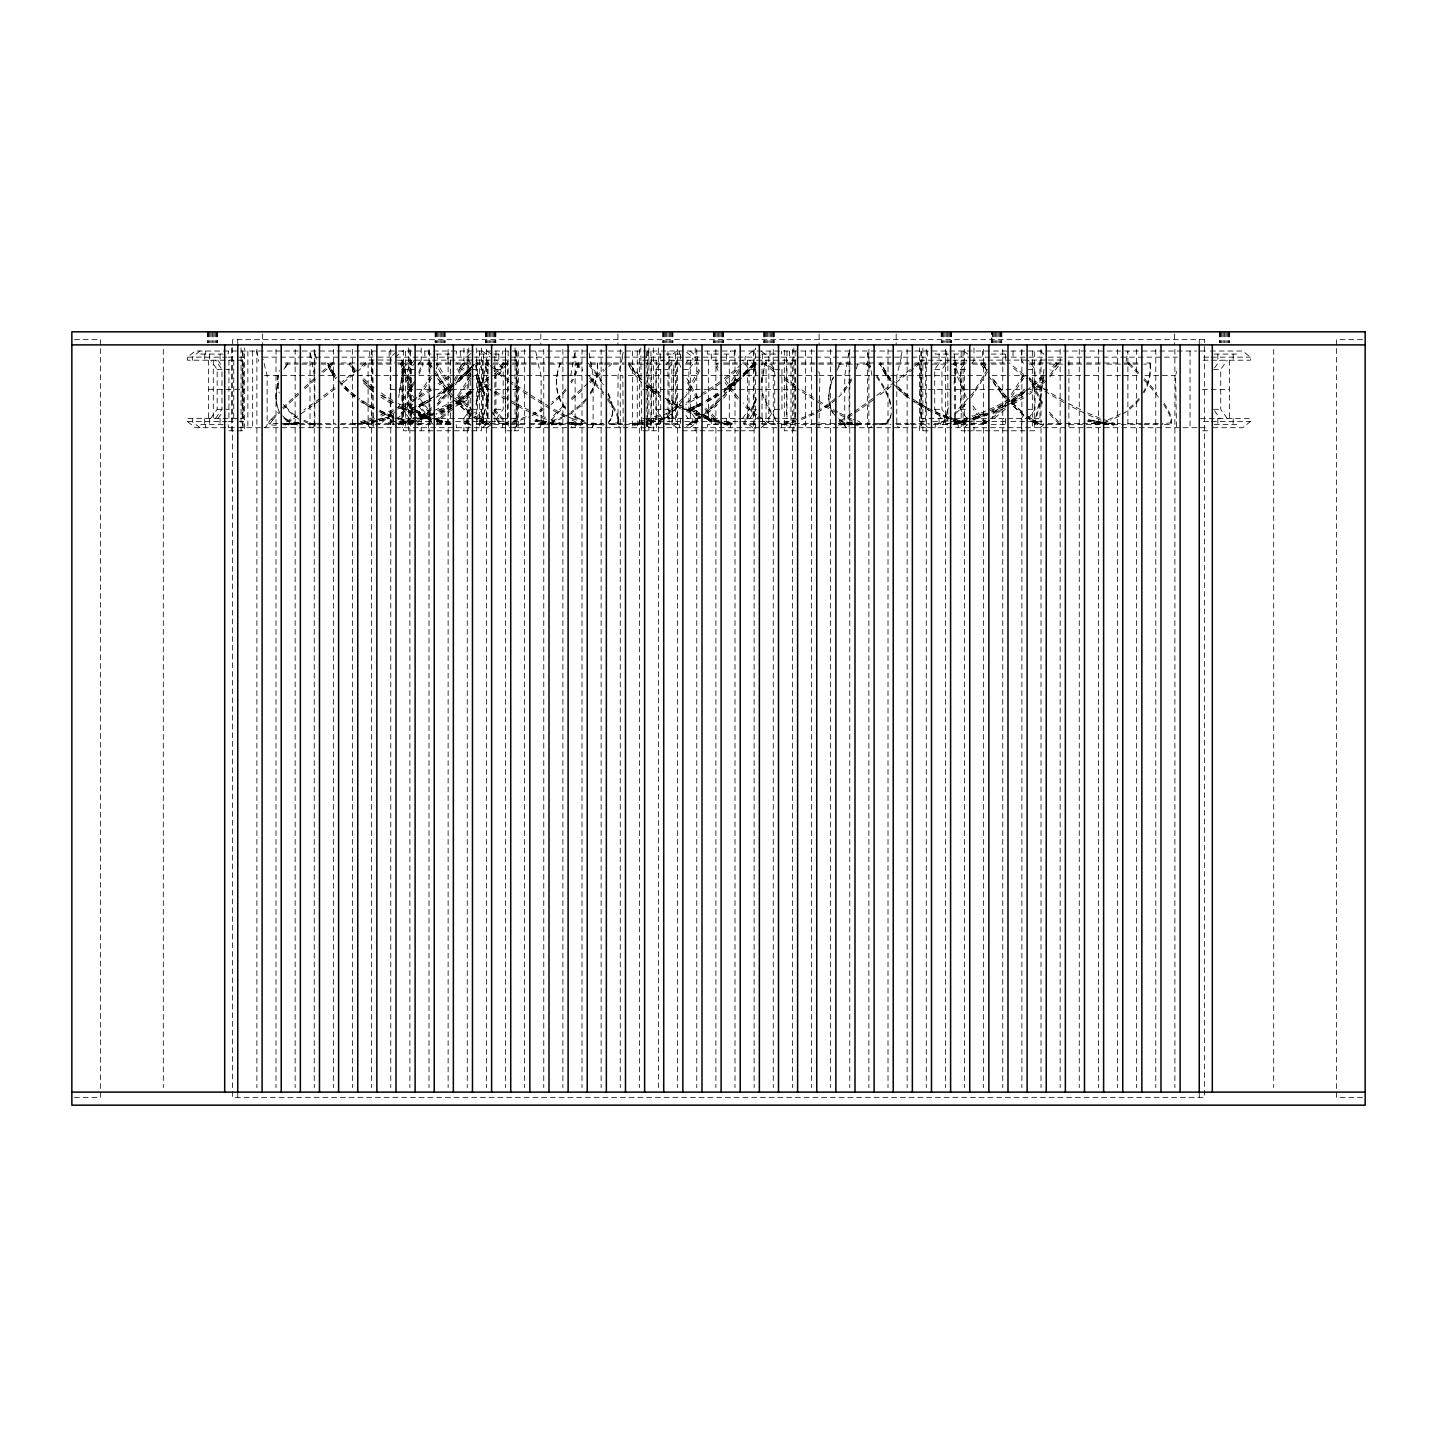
<?xml version="1.0" encoding="UTF-8"?>
<svg xmlns="http://www.w3.org/2000/svg" width="1437" height="1437" viewBox="0 0 1437 1437"><rect width="100%" height="100%" fill="white"/><g stroke="black" fill="none" stroke-linecap="round" stroke-linejoin="round"><path stroke-width="0.75" stroke-dasharray="5 3.75" d="M673.737 370.477L673.971 362.986L673.863 364.118M673.863 369.345L673.181 393.864M673.737 375.506L672.839 404.102M297.333 423.646L284.957 424.813L291.442 420.053M673.127 397.977L672.66 408.826M672.48 413.245L672.785 407.695M672.282 417.359L672.588 412.114M467.402 371.015L456.194 382.08M468.444 372.147L455.763 384.595M743.576 373.62L746.36 370.692L743.414 373.71M743.198 376.207L747.402 371.824L743.055 376.135M393.289 421.167L393.487 417.359M672.39 416.227L671.851 424.633L672.193 420.035M393.397 420.035L393.073 424.633L393.199 423.502M278.024 376.853L278.131 375.722A131.306 70.557 -24.6 0 0 279.227 393.199M556.802 376.853L556.909 375.722M559.855 364.118L559.963 362.986M1043.963 369.345L1040.244 397.977L1034.317 423.502L1034.658 424.633L1043.819 424.633M243.087 427.705L243.087 351.023M517.069 427.705L517.069 351.023M552.275 423.897L561.238 424.975L552.131 421.4M561.238 424.975L561.993 423.574L551.143 419.55M646.183 357.148L646.848 351.023M920.83 351.023L920.83 427.705M1103.077 423.646L1113.998 424.903L1108.951 422.819M1113.998 424.975L1114.771 423.574L1103.903 419.55M1043.675 376.638L1039.705 404.102L1034.658 424.633M488.329 392.714L481.898 424.633L488.67 393.864M954.204 381.47L956.862 362.986L953.647 386.427M570.776 375.56L575.123 351.023L575.123 427.705M1126.069 361.244L1127.883 351.023L1127.883 427.705M399.324 392.714L404.102 362.986L398.66 397.366M761.161 381.47L765.256 362.986L761.7 382.601M622.005 357.148L623.532 351.023M622.598 357.148L618 375.56L618 424.633L618.898 426.807L621.071 427.705M900.783 357.148L902.328 351.023M901.394 357.148L896.796 375.56L896.796 424.633L897.694 426.807L899.849 427.705M1176.472 426.807L1175.574 375.56L1176.598 371.464M611.695 416.82L612.036 415.688M866.834 364.118L867.176 362.986M890.473 416.82L890.814 415.688M948.402 407.695L942.852 424.633L948.528 408.826M418.562 424.975L419.514 424.633L413.712 423.143M419.532 424.903L420.269 423.574L414.449 422.011M971.861 425.011L973.011 423.502L967.209 422.011M394.295 412.114L390.092 424.633L394.421 413.245M611.551 424.633L617.694 424.562L618.215 420.053M618.287 423.879L618.772 418.921M1164.329 424.633L1170.454 424.562L1170.975 420.053M1171.047 423.879L1171.532 418.921A131.306 26.459 38.5 0 0 1164.204 403.366M475.988 401.3L482.365 381.47L486.478 362.986L482.922 382.601L475.898 404.102M756.042 397.977L750.042 412.114L743.324 423.502L755.682 423.502M756.598 399.109L750.599 413.245L743.881 424.633L756.221 424.633M571.71 423.915C584.877 428.316 585.434 421.472 572.878 418.921M852.5 424.166C863.493 427.741 863.583 421.49 853.093 419.55M476.114 367.297L477.497 364.118L476.527 362.986M355.55 424.957L353.915 423.879L355.478 423.232M418.688 372.417L422.568 362.986L423.304 364.118L418.724 375.093M644.746 423.448C628.095 427.418 631.975 422.119 644.333 420.089M633.717 425.011L640.148 422.819M698.849 369.345L686.473 392.714M699.568 370.477C692.131 388.08 681.461 404.515 667.217 417.359M436.219 368.878L438.375 364.118L437.495 362.986M575.896 364.118L576.435 362.986M1128.656 364.118L1129.213 362.986M987.399 369.345L973.298 392.714L955.479 412.114M987.488 372.021L971.43 397.366M471.264 412.114L464.546 423.502L465.085 424.633L470.133 424.633M471.821 413.245L465.085 424.633M441.824 416.461L436.848 420.143M738.959 369.345L724.104 392.714M740.001 370.477L733.104 382.601L721.859 397.798M470.725 375.506L456.158 397.977M470.887 378.129L457.146 399.109M1023.503 375.506L1008.918 397.977L990.919 416.227M1023.647 378.129L1011.235 397.366M414.323 381.47L400.24 402.971M415.059 382.601L398.3 407.246M431.495 375.506L416.407 397.977L399.396 414.862M431.531 378.129L418.67 397.366M456.194 403.186L460.612 398.498L456.194 403.474L470.941 393.235M461.313 400.115L455.906 405.557M1012.744 399.468L1013.39 398.498M1011.199 403.078L1014.36 399.63L1011.414 402.935L1028.407 393.217M618.844 422.747L612.108 423.502M1171.604 422.747L1164.868 423.502M747.222 372.147L744.079 375.165M506.632 364.118L495.729 378.56M454.182 379.979L463.199 362.986L464.223 364.118L454.326 382.601M452.332 382.907L436.363 402.971M210.646 418.508L217.167 409.311L217.167 369.417L210.646 360.22M215.46 418.508L221.963 409.311L221.963 369.417L215.46 360.22M217.885 418.508L222.232 412.365M409.365 418.508L402.845 409.311L402.845 369.417L409.365 360.22M414.161 360.22L407.659 369.417L407.659 409.311L414.161 418.508M415.509 361.747L410.084 369.417L410.084 409.311L415.509 416.981M418.149 364.818L421.4 360.22M463.72 418.508L470.24 409.311L470.24 369.417L463.72 360.22M468.534 418.508L470.707 415.437M475.773 418.508L482.275 409.311L472.037 409.311M493.771 412.365L495.945 409.311L495.945 369.417L493.771 366.363M496.663 418.508L503.184 409.311L503.184 369.417L496.663 360.22M662.439 418.508L655.919 409.311L655.919 369.417L662.439 360.22M666.409 364.818L669.678 360.22M674.474 418.508L667.971 409.311L667.971 369.417L674.474 360.22M685.97 363.292L688.143 360.22M695.382 418.508L688.88 409.311L688.88 369.417L695.382 360.22M742.516 418.508L749.018 409.311L749.018 369.417L742.516 360.22M749.755 418.508L756.257 409.311L749.018 409.311M768.22 418.508L774.723 409.311L774.723 369.417L768.22 360.22M941.217 418.508L934.715 409.311L934.715 369.417L941.217 360.22M948.456 418.508L941.953 409.311L941.953 369.417L948.456 360.22M966.921 418.508L960.419 409.311L960.419 369.417L966.921 360.22M971.987 363.292L974.16 360.22M1023.467 415.437L1021.294 418.508L1021.491 430.777M1028.533 418.508L1035.035 409.311L1035.035 369.417L1028.533 360.22M1214.588 367.89L1219.995 360.22M1227.234 418.508L1220.731 409.311L1220.731 369.417L1227.234 360.22M608.749 421.688L610.725 418.921M608.408 422.819L610.384 420.053M889.162 420.053L885.048 424.562L878.708 424.633M450.464 388.349L437.387 404.102M682.844 397.977L666.481 416.227M665.295 364.118L679.575 364.118L680.455 362.986M718.428 423.502L714.476 424.633L705.747 417.916L710.273 421.472M722.901 423.52C732.367 427.777 737.307 421.885 723.763 422.011M451.811 387.667L437.926 403.24M452.835 388.798L436.489 406.707M1050.483 374.195L1058.422 362.986L1059.428 364.118L1057.452 367.351L1048.507 378.56M486.766 362.986L485.796 364.118A131.306 29.189 38.1 0 0 492.352 369.255M718.015 370.477L714.943 364.118L718.59 362.986M765.562 362.986L764.574 364.118A131.306 29.189 38.1 0 0 776.07 373.063M717.494 404.605L704.328 416.083M271.844 418.921C263.456 425.029 274.629 425.999 278.904 424.633M272.581 420.053L269.473 424.562M818.982 426.807L819.88 375.56L818.856 371.464M1068.894 426.807L1068.93 360.04M723.781 395.858L734.792 381.847L728.882 388.996L734.307 382.96L732.044 384.829L739.372 377.985M723.619 398.3L735.816 382.978L729.906 390.128L735.331 384.092L733.086 385.96L740.396 379.117M427.885 364.118L428.909 362.986M430.579 364.118L431.603 362.986M473.653 417.377L485.023 424.633L486.047 423.502L474.677 416.227M980.645 364.118L981.669 362.986M1026.413 417.377L1037.783 424.633L1038.807 423.502L1027.437 416.227M494.759 377.428L505.644 362.986L506.65 364.118M719.739 397.977L705.298 412.114M720.781 399.109L706.321 413.245M450.482 404.551L438.159 416.227M451.452 405.683L435.824 419.891M1005.702 404.102L991.889 417.359M420.269 423.717L418.454 423.681M973.047 423.717L971.681 423.771M435.016 413.407L423.664 417.359L418.401 421.203M456.786 402.701L460.343 398.983M1010.732 401.462L1013.103 398.983M1011.181 403.114L1014.073 400.115M474.192 364.513L455.96 381.847M412.922 404.102L398.624 417.359M470.043 368.429L458.152 379.26M471.12 367.638L467.708 371.105L470.384 368.393M471.085 369.56L456.05 382.853L470.941 369.668M755.143 364.118L746.935 372.452L755.305 364.118M965.682 404.102L953.036 415.994M1008.972 403.474L991.279 418.903M718.949 400.977L703.304 414.952M474.084 364.369L458.169 379.242M743.055 374.033L746.198 371.015M743.414 374.177L754.551 362.986L755.593 364.118L743.037 376.638M392.05 412.114L378.56 423.502M392.768 413.245L379.278 424.633M1012.582 399.971L1011.432 400.977M470.456 391.636L456.966 401.21M469.306 371.788L455.511 384.218M1044.986 380.015L1029.898 392.157M1045.956 381.146L1029.395 394.349M455.727 403.671L470.887 391.187M456.715 404.803L471.875 392.319M451.577 408.144L441.752 416.514M452.547 409.276L437.818 421.275L433.705 417.359M1005.307 409.276L992.248 420.035M431.549 407.695L417.682 418.76M430.902 410.299L418.706 419.891M431.369 409.329L419.191 418.796M740.594 376.853L725.667 388.852M741.618 377.985L723.547 392.067M1024.635 392.319L1010.534 403.599M488.418 383.517L475.647 393.217M489.388 384.649L476.617 394.349M1196.823 427.705L195.216 427.705L187.529 421.58L187.529 418.508L243.087 418.508L243.087 360.22L187.546 360.22L187.529 357.148L195.198 351.023L1196.823 351.023M199.994 351.023L192.324 357.148L192.324 360.22M396.396 352.245L390.271 357.148L390.271 421.58L396.396 426.484M395.067 357.148L402.737 351.023M470.905 353.466L466.307 357.148L466.307 360.22M482.383 427.705L490.053 421.58M487.197 427.705L494.867 421.58L494.867 357.148L487.197 351.023M676.719 351.023L669.049 357.148L669.049 421.58L676.719 427.705M752.754 351.023L745.084 357.148L745.084 360.22M686.67 426.484L692.796 421.58L692.796 418.508M689.94 427.705L697.61 421.58L697.61 418.508M761.161 427.705L768.831 421.58L768.831 357.148L761.161 351.023M963.922 427.705L970.047 422.801M1039.957 427.705L1046.082 422.801M1200.488 418.508L1250.352 418.508L1250.37 421.58L1242.7 427.705L1210.439 427.705M449.889 387.721L454.523 384.056L436.956 396.486M727.643 386.589L736.912 379.278L724.428 388.834M728.685 387.721L737.935 380.41L723.853 391.08M423.789 417.448L429.052 413.353M1023.701 393.235L1010.696 402.36M1011.738 402.629L1013.552 401.103L1010.84 403.581L1017.27 400.043M454.487 383.086L439.003 394.097M454.002 385.367L436.543 397.348M660.427 421.185L657.338 423.502L658.074 424.633L661.164 422.316M1011.361 401.121L1023.665 391.187L1013.229 399.037M950.522 416.227L940.103 423.502L940.984 424.633L951.384 417.359M700.07 416.227L689.095 423.502L690.119 424.633L701.094 417.359M448.829 386.607L435.932 395.355M701.579 416.281L690.586 423.502L688.682 423.502M838.615 423.574L844.22 420.053M431.495 421.185L428.1 423.502L429.07 424.633M985.962 420.035L980.86 423.502L981.83 424.633L986.932 421.167M989.626 420.107L984.507 423.502L985.495 424.633M392.624 420.035L387.343 423.502L388.206 424.633L393.504 421.167M414.018 421.185L410.299 423.502L411.341 424.633M1009.726 401.21L991.817 410.964M417.377 420.071L411.808 423.502L412.832 424.633L399.378 424.633M686.006 424.633L691.61 424.633L697.196 421.203M838.867 421.688L843.339 418.921M434.279 396.378L419.173 404.893L431.962 398.229M718.015 393.325L704.741 401.246M719.039 394.456L704.058 403.276M717.799 394.097L705.405 401.246M718.823 395.229L706.447 402.378M458.852 403.025L470.043 396.81M455.727 406.204L471.013 397.941M1012.6 404.156L1023.773 397.941M431.208 400.366L418.526 406.833M430.417 400.528L418.329 406.869M451.721 404.48L437.225 411.79M452.691 405.611L436.363 413.766M1005.451 405.611L990.973 412.922M457.972 403.456L464.51 400.043M458.942 404.587L465.48 401.174M582.757 423.771L570.687 422.532M861.535 423.771L853.47 423.017M1011.702 404.587L1018.24 401.174M1009.798 403.923L991.512 412.006M701.759 403.025L695.131 406.204L702.567 402.611M702.783 404.156L696.155 407.354L701.723 404.641M419.478 404.731L420.682 404.156M419.227 406.437L426.663 402.845L419.424 406.348M701.13 403.348L688.431 409.276L698.741 404.498M702.172 404.498L689.455 410.425L699.765 405.629M416.514 406.096L409.653 409.276L417.287 405.737M410.677 410.425L416.622 407.659M689.293 408.898L699.478 404.156M690.317 410.03L700.502 405.288M410.515 408.898L412.455 408.018M411.539 410.03L413.479 409.15M451.541 406.671L436.686 412.814M452.529 407.803L435.986 414.539M1005.289 407.803L992.482 413.137M562.172 423.879L547.425 422.011M1114.932 423.879L1102.143 422.262M433.561 413.461L418.49 418.688M434.531 414.592L419.46 419.82M986.321 413.461L971.25 418.688M987.291 414.592L972.22 419.82M551.664 420.987L557.287 418.921M550.066 422.819L557.628 420.053A131.306 79.017 16.2 0 0 569.609 414.143M1108.34 419.55L1110.047 418.921A131.306 79.017 16.2 0 0 1120.447 413.946M1102.826 422.819L1110.388 420.053M987.776 413.407L976.424 417.359M988.746 414.539L977.394 418.49M424.633 418.49L430.292 416.568M1100.688 423.574L1092.282 424.633M947.863 424.975L946.714 423.879L948.312 423.43M513.045 421.167L520.122 418.921A131.306 83.544 6.2 0 0 528.547 415.76M511.895 422.819L520.679 420.053A131.306 83.544 6.2 0 0 529.103 416.892M796.924 419.55L781.225 423.879M795.775 421.221L781.279 424.993M360.346 421.688L369.309 418.921A131.306 60.57 -30.2 0 0 372.919 417.79M361.37 422.819L370.333 420.053A131.306 60.57 -30.2 0 0 377.608 417.592M646.075 419.55L648.105 418.921A131.306 60.57 -30.2 0 0 660.858 414.323M647.099 420.682L649.129 420.053A131.306 60.57 -30.2 0 0 680.294 407.264M668.672 418.113L667.504 418.454M417.862 419.047L423.897 417.287M418.832 420.179L424.885 418.418M970.873 418.975L976.657 417.287M971.61 420.179L977.645 418.418M666.481 417.323L667.648 416.981L632.765 423.879M398.947 422.442L411.233 418.921M398.857 423.879L412.203 420.053M954.33 421.688L963.993 418.921A131.306 72.084 -23.4 0 0 969.795 417.125M953.917 423.232L964.963 420.053A131.306 72.084 -23.4 0 0 970.765 418.257M545.791 423.017L539.18 423.502M546.132 424.149L539.522 424.633M948.061 423.502L946.839 423.861M507.836 422.747L501.262 423.574M508.393 423.879L501.711 424.633M379.099 420.951L389.894 418.113L379.602 420.825M664.361 419.245L646.955 423.143M378.578 419.694L388.852 416.981L360.525 422.909M664.648 417.79L646.111 422.011M663.858 419.406L647.135 423.143M414.682 419.82L399.199 422.909M415.652 420.951L398.229 424.346M967.442 419.82L953.917 422.604M968.43 420.951L952.947 424.041M413.712 420.251L397.923 423.304M414.682 421.4L398.893 424.436M596.247 423.502L589.098 423.017M596.121 424.633L588.99 424.149M956.665 422.406L966.472 420.251M967.442 421.4L953.647 424.131M355.765 423.574L353.969 423.879M376.907 421.4L361.549 424.041M376.566 420.215L361.567 422.891M377.59 421.346L360.723 424.274M946.714 423.879L952.659 422.999M316.158 423.771L311.631 423.43L304.015 420.269M316.05 424.903L311.524 424.562L303.89 421.4M851.476 423.717L845.926 423.232L838.939 418.921M851.584 424.849L846.034 424.364L839.064 420.053M298.357 422.262L284.095 423.681L290.579 418.921A131.306 10.867 -39.7 0 0 295.483 415.76M354.095 423.879L359.699 423.143M553.137 423.502L551.574 423.717M553.874 424.633L551.287 424.957M632.891 423.879L644.081 422.406M633.915 425.011L641.387 424.023M853.039 422.011L839.064 423.807M851.997 423.394L838.705 425.011M287.274 423.717L298.824 422.227M288.154 424.849L299.686 423.358M840.034 423.717L851.584 422.227M840.914 424.849L852.446 423.358M298.303 423.771L293.148 423.232L286.179 418.921M297.998 424.957L292.717 424.149L286.304 420.053M732.205 423.879L723.781 422.388M264.049 427.705L266.222 426.807L267.12 424.633L267.12 375.56L263.043 359.196M513.961 427.705L516.117 426.807L517.015 424.633L517.015 360.04L397.079 360.22M538.031 427.705L540.204 426.807L541.102 424.633L541.102 375.56L536.504 357.148M787.943 427.705L790.099 426.807L790.997 424.633L790.997 360.04M74.455 339.653L100.59 339.653L100.59 1097.347L74.455 1097.347M1362.545 339.653L1336.41 339.653L1336.41 1097.347L1362.545 1097.347M1200.272 351.023L1208.948 351.023M1210.439 351.023L1242.664 351.023L1250.37 357.148L1250.37 360.22L1200.488 360.22M223.058 354.077L200.893 354.077L200.893 351.023M228.016 354.077L228.699 351.023M431.064 354.077L428.657 354.077L428.657 351.023M436.273 354.077L450.984 354.077M456.194 354.077L456.463 351.023M479.671 354.077L488.67 354.077M493.681 354.077L502.681 354.077L502.681 351.023M661.092 354.077L656.44 354.077L656.44 351.023M666.139 354.077L680.869 354.077M718.698 354.077L707.453 354.077L707.453 351.023M724.014 354.077L730.445 354.077L730.445 351.023M761.826 354.077L776.016 354.077M781.405 354.077L781.459 351.023M948.51 354.077L935.218 354.077L935.218 351.023M953.755 354.077L958.21 354.077L958.21 351.023M991.261 354.077L1005.864 354.077M1214.265 354.077L1237.006 354.077L1237.006 351.023M187.546 357.148L226.83 357.148M228.178 357.148L235.578 357.148M239.153 357.148L243.751 357.148M263.133 357.148L374.536 357.148M378.111 357.148L509.201 357.148M510.584 357.148L779.59 357.148M780.884 357.148L928.5 357.148M932.613 357.148L1045.453 357.148M1048.363 357.148L1063.901 357.148M1068.158 357.148L1177.334 357.148M1203.541 357.148L1209.092 357.148M1211.391 357.148L1250.352 357.148M373.997 360.04L368.106 360.04L368.106 424.633L369.004 426.807L371.177 427.705M378.111 360.04L395.983 360.04M642.716 360.22L795.847 360.22M950.629 360.22L920.83 360.22L920.83 418.508L1040.819 418.508M952.875 360.22L1045.453 360.04M1048.363 360.04L1063.901 360.04M285.352 362.986L298.178 362.986M302.668 362.986L316.445 362.986M320.99 362.986L336.743 362.986M341.162 362.986L356.053 362.986M360.382 362.986L375.614 362.986M376.925 362.986L395.229 362.986M397.672 362.986L413.209 362.986M418.436 362.986L431.118 362.986M436.309 362.986L450.949 362.986M455.637 362.986L470.815 362.986M476.006 362.986L488.849 362.986M493.43 362.986L508.429 362.986M512.614 362.986L527.9 362.986M531.079 362.986L567.166 362.986M568.298 362.986L584.464 362.986M590.517 362.986L603.127 362.986M604.726 362.986L624.233 362.986M628.185 362.986L661.936 362.986M666.157 362.986L681.569 362.986M686.922 362.986L698.616 362.986M723.601 362.986L739.552 362.986M742.426 362.986L758.305 362.986M761.879 362.986L776.357 362.986M779.357 362.986L794.248 362.986M801.235 362.986L817.437 362.986M818.623 362.986L833.496 362.986M836.855 362.986L852.087 362.986M873.75 362.986L857.278 362.986L857.727 364.118M878.69 362.986L891.658 362.986M896.58 362.986L908.92 362.986M914.668 362.986L929.254 362.986M934.571 362.986L950.432 362.986M953.647 362.986L966.4 362.986M971.789 362.986L986.339 362.986M990.632 362.986L1006.493 362.986M1043.603 362.986L1029.287 362.986L1030.257 364.118M1046.19 362.986L1062.751 362.986M1067.673 362.986L1080.678 362.986M1086.695 362.986L1119.926 362.986M1124.039 362.986L1139.595 362.986M1146.708 362.986L1150.157 362.986L1150.498 364.118L1143.618 364.118M285.227 364.118L298.07 364.118M301.644 364.118L316.32 364.118M321.062 364.118L356.071 364.118M360.094 364.118L375.758 364.118M377.662 364.118L394.941 364.118M398.103 364.118L413.245 364.118M417.79 364.118L431.046 364.118M436.489 364.118L452.691 364.118M457.235 364.118L471.767 364.118M475.934 364.118L490.286 364.118M492.873 364.118L509.434 364.118M512.273 364.118L527.361 364.118M531.421 364.118L548.215 364.118M550.048 364.118L567.507 364.118M568.172 364.118L584.338 364.118M590.463 364.118L603.019 364.118M604.6 364.118L624.125 364.118M661.056 364.118L628.077 364.118L632.891 372.524L641.405 382.458M685.593 364.118L698.957 364.118M714.943 364.118L718.284 364.118M723.619 364.118L738.582 364.118M743.773 364.118L757.335 364.118M760.963 364.118L776.016 364.118M779.016 364.118L793.907 364.118M801.127 364.118L817.096 364.118M818.749 364.118L834.053 364.118M838.633 364.118L852.644 364.118M854.422 364.118L868.936 364.118M878.797 364.118L890.94 364.118M895.844 364.118L908.867 364.118M913.932 364.118L928.518 364.118M931.966 364.118L948.671 364.118M951.312 364.118L966.49 364.118M972.669 364.118L986.5 364.118M991.476 364.118L1005.451 364.118M1028.91 364.118L1044.088 364.118M1048.992 364.118L1065.176 364.118M1068.014 364.118L1084.809 364.118M1086.372 364.118L1100.706 364.118M1106.706 364.118L1139.936 364.118M217.167 369.417L229.201 369.417M402.845 369.417L414.898 369.417M472.037 369.417L482.275 369.417L475.773 360.22M495.945 369.417L503.184 369.417M655.919 369.417L667.971 369.417M683.437 369.417L688.88 369.417M749.018 369.417L756.257 369.417L749.755 360.22M774.723 369.417L780.147 369.417M934.715 369.417L941.953 369.417M960.419 369.417L967.658 369.417M1027.796 369.417L1035.035 369.417M1213.493 369.417L1220.731 369.417M264.426 375.56L315.332 375.56M319.158 375.56L336.527 375.56M340.156 375.56L430.112 375.56M432.681 375.56L454.667 375.56M456.912 375.56L566.699 375.56M567.884 375.56L622.814 375.56L623.227 426.178M628.364 375.56L680.132 375.56M682.324 375.56L697.771 375.56M702.208 375.56L722.29 375.56M724.535 375.56L742.336 375.56M746.773 375.56L757.766 375.56M762.095 375.56L817.078 375.56M818.964 375.56L834.466 375.56M836.621 375.56L852.41 375.56M855.967 375.56L948.097 375.56M950.252 375.56L985.441 375.56M992.141 375.56L1010.013 375.56M1014.468 375.56L1101.353 375.56M1106.777 375.56L1121.507 375.56M1123.536 375.56L1138.32 375.56M1144.894 375.56L1175.574 375.56M208.491 389.355L244.362 389.355M390.271 389.355L518.326 389.355M642.716 389.355L738.151 389.355M739.444 389.355L796.242 389.355M919.554 389.355L969.095 389.355M971.125 389.355L1024.33 389.355M1026.359 389.355L1047.627 389.355M1202.446 389.355L1209.164 389.355M1211.122 389.355L1229.407 389.355M217.167 409.311L229.201 409.311M402.845 409.311L414.898 409.311M495.945 409.311L503.184 409.311M655.919 409.311L667.971 409.311M683.437 409.311L688.88 409.311M774.723 409.311L780.147 409.311M934.715 409.311L941.953 409.311M960.419 409.311L967.658 409.311M1027.796 409.311L1035.035 409.311M1213.493 409.311L1220.731 409.311M397.079 418.508L517.069 418.508M642.716 418.508L795.847 418.508M187.546 421.58L226.83 421.58M228.178 421.58L235.578 421.58M239.153 421.58L243.751 421.58M390.289 421.58L431.818 421.58M436.345 421.58L451.092 421.58M455.547 421.58L508.213 421.58M513.135 421.58L517.733 421.58M715.877 421.58L646.183 421.58L646.848 427.705M724.176 421.58L779.59 421.58M784.063 421.58L794.984 421.58M920.165 421.58L928.338 421.58M932.613 421.58L986.806 421.58M991.781 421.58L1005.702 421.58M1010.894 421.58L1044.376 421.58M1203.541 421.58L1209.092 421.58M1211.391 421.58L1250.352 421.58M278.167 423.502L268.755 423.43M281.975 423.502L297.243 423.502M299.147 423.502L335.414 423.502M341.054 423.502L394.205 423.502M398.336 423.502L413.03 423.502M418.868 423.502L431.28 423.502M436.579 423.502L450.679 423.502M464.546 423.502L470.725 423.502M476.24 423.502L488.742 423.502M490.286 423.502L508.734 423.502M511.428 423.502L528.529 423.502M529.804 423.502L602.983 423.502M608.462 423.502L623.981 423.502M629.065 423.502L644.477 423.502M646.866 423.502L661.11 423.502M664.271 423.502L681.12 423.502M723.601 423.502L731.738 423.502M761.359 423.502L776.106 423.502M777.076 423.502L836.478 423.502M838.166 423.502L855.823 423.502M856.686 423.502L872.457 423.502M873.516 423.502L890.15 423.502M895.646 423.502L908.346 423.502M910.142 423.502L929.182 423.502M934.301 423.502L942.744 423.502M955.605 423.502L965.79 423.502M971.717 423.502L985.602 423.502M1034.317 423.502L1043.478 423.502M1048.148 423.502L1081.289 423.502M1082.564 423.502L1120.447 423.502M1127.955 423.502L1142.846 423.502M1144.696 423.502L1163.054 423.502M223.058 424.633L200.893 424.633L200.893 427.705M228.016 424.633L228.699 427.705M282.712 424.633L297.98 424.633M299.884 424.633L336.132 424.633M340.12 424.633L395.229 424.633M417.089 424.633L431.1 424.633M436.273 424.633L450.984 424.633M456.194 424.633L456.463 427.705M476.06 424.633L488.67 424.633M493.681 424.633L509.075 424.633M510.404 424.633L527.523 424.633M529.247 424.633L549.742 424.633M551.467 424.633L604.258 424.633M609.216 424.633L623.874 424.633M624.43 424.633L645.213 424.633M646.237 424.633L661.092 424.633M665.295 424.633L680.869 424.633M718.698 424.633L707.453 424.633L707.453 427.705M724.014 424.633L731.433 424.993M761.826 424.633L776.663 424.633M781.225 424.633L795.092 424.633M801.612 424.633L814.905 424.633M816.539 424.633L836.136 424.633M838.939 424.633L872.115 424.633M872.528 424.633L891.012 424.633M896.293 424.633L909.226 424.633M911.022 424.633L929.308 424.633M933.367 424.633L948.51 424.633M952.893 424.633L966.76 424.633M969.849 424.633L986.051 424.633L972.975 408.826M991.261 424.633L1005.864 424.633M1047.124 424.633L1063.901 424.633M1068.751 424.633L1142.307 424.633M1144.139 424.633L1162.497 424.633M1214.265 424.633L1237.006 424.633L1237.006 427.705M1200.272 427.705L1208.948 427.705M228.896 430.777L244.362 430.777L244.362 347.952M511.949 430.777L505.555 430.777L505.555 347.952M514.069 430.777L518.326 430.777L518.326 347.952M641.656 430.777L640.776 347.952M642.896 430.777L658.362 430.777M682.395 430.777L738.384 430.777M740.271 430.777L755.503 430.777L755.503 347.952M796.242 430.777L784.333 430.777L784.333 347.952M928.086 430.777L919.554 430.777L919.554 347.952M965.808 430.777L961.173 430.777L961.173 347.952M967.568 430.777L1027.886 430.777M1029.646 430.777L1034.281 430.777L1034.281 347.952M1202.607 430.777L1209.002 430.777M603.666 425.011L599.93 424.633M603.558 423.879L600.271 423.502M928.733 427.705L926.578 426.807L925.679 424.633L925.679 360.04M649.955 427.705L647.782 426.807L646.884 424.633L646.884 360.04M859.919 423.807L845.692 422.011L851.656 422.765M850.902 423.969L844.722 423.143L850.668 423.897M852.913 424.202L858.949 424.957M569.088 422.334L581.141 423.807M568.1 423.466L580.153 424.957M1106.31 422.873L1114.268 423.861M1103.311 423.753L1113.244 424.993M847.471 422.28L851.476 422.783M846.483 423.412L850.488 423.915M551.574 422.622L561.508 423.861M550.533 423.753L560.484 424.993M859.488 423.771L857.602 423.502M858.518 424.903L856.614 424.633M566.914 422.011L580.71 423.771M571.89 423.897L579.722 424.903M879.049 423.502L885.39 423.43L889.521 418.921A131.306 43.595 35.6 0 0 890.922 415.76M1099.161 423.143L1087.504 420.951L1101.011 423.466M451.056 423.466L435.447 419.855M450.176 424.598L434.567 420.987M1101.712 422.28L1088.527 419.82L1100.185 422.011M1100.67 423.412L1088.563 421.185M546.976 421.921L535.767 419.82L545.485 421.634M545.952 423.053L534.726 420.951L546.401 423.143M1089.587 420.053L1101.353 422.227L1091.94 423.502M536.827 420.053L546.617 421.849M535.803 421.185L545.593 422.999M722.901 423.143L730.858 424.633M450.967 423.125L437.117 419.82M450.086 424.274L436.237 420.951M731.864 423.843L723.727 421.688M730.984 424.975L724.284 423.232M451.02 424.705L436.453 420.682M950.611 419.263L966.652 423.897L953.396 420.053M408.324 422.46L413.874 423.897M964.281 421.993L951.348 418.131M411.521 421.993L398.588 418.131M450.589 423.232L437.333 419.55M718.159 420.915L703.789 416.604M719.254 422.586L704.561 418.275M718.949 422.047L707.273 418.113L691.538 409.94L698.669 414.143L696.568 412.796M716.111 419.55L713.884 418.921A131.306 79.969 14.7 0 1 704.166 415.76M713.003 420.053L722.865 422.819M966.311 422.442L954.114 418.921M413.551 422.442L401.354 418.921M412.832 423.574L400.618 420.053A131.306 83.867 4.5 0 1 394.959 418.257M407.282 422.155L397.851 419.263M431.387 420.053L414.287 414.233M431.154 418.58L415.167 413.102A131.306 79.969 14.7 0 1 398.803 405.432M947.576 416.874L932.254 410.641M948.582 418.634L931.517 411.772M715.895 419.82L700.52 413.461M393.055 416.227L379.494 410.641M394.079 418.005L378.757 411.772M698.148 414.682L685.844 409.779M699.37 416.604L684.982 410.91M711.135 420.34C698.921 411.09 711.782 420.807 715.357 423.502M706.95 417.323L709.393 418.436L704.813 415.94M706.088 418.472L708.513 419.568L703.95 417.071M429.178 417.88L430.615 418.436L423.735 414.359L430.849 419.155M428.298 419.029L429.735 419.568L422.855 415.491L431.477 421.472M413.066 412.311L399.648 406.366M412.185 413.443L398.785 407.497M852.123 420.682L850.686 420.053A131.306 29.189 38.1 0 1 815.497 400.582M571.908 420.053L581.805 424.813M857.009 422.819L860.601 424.813M415.419 409.85L429.358 416.981M414.539 411L428.477 418.113M681.264 409.204L665.852 401.067M579.901 418.921L584.338 420.987M585.757 422.819L579.794 420.053A131.306 70.557 -24.6 0 1 569.663 413.173M928.284 408.629L914.201 400.564M929.541 410.766L913.483 401.695M678.444 406.366L666.732 399.935M414.287 409.294L421.742 413.461M415.275 411.467L420.861 414.592M371.536 406.599L361.441 400.564M370.818 407.731L360.705 401.695M699.55 413.012L692.418 408.809L698.669 412.419L697.448 411.665M392.481 402.629L378.865 394.061M391.618 403.761L380.913 397.241M417.79 412.796L423.628 416.227M1033.041 420.035L1038.825 423.502M480.281 420.035L486.047 423.502M1032.017 421.167L1037.783 424.633M479.257 421.167L485.023 424.633M418.418 413.245L419.891 414.143M490.915 423.502L474.444 412.114M489.945 424.633L475.234 414.61M420.754 413.012L418.652 411.665L424.508 415.095M702.513 414.359L707.956 417.88M701.633 415.491L707.076 419.029M428.172 417.323L431.531 419.532M427.292 418.472L430.669 420.664M1027.706 416.227L1039.077 423.502L1038.053 424.633L1026.683 417.359M474.946 416.227L486.317 423.502L485.275 424.633L473.923 417.359M758.538 416.227L769.711 423.502L768.723 424.633L757.55 417.359M654.715 392.014L646.758 385.529L660.571 396.109M653.853 393.145L645.896 386.661L659.709 397.241M1023.719 415.311L1010.804 404.12M470.941 415.311L455.673 401.641A131.306 72.084 -23.4 0 0 474.336 389.894M1023.988 415.293L1011.091 404.102M471.21 415.293C456.014 403.797 443.548 388.798 434.549 372.021M756.76 414.862L743.198 402.971M755.79 415.994L743.45 405.288M721.985 423.502L705.316 407.695M721.105 424.633L704.435 408.826M437.944 421.167L442.327 424.633L443.207 423.502L434.567 416.227M1039.957 351.023L1046.082 355.927M963.922 351.023L970.047 355.927M689.94 351.023L697.61 357.148L697.61 360.22M686.67 352.245L692.796 357.148L692.796 360.22M752.754 427.705L745.084 421.58L745.084 418.508M482.383 351.023L490.053 357.148M470.905 425.262L466.307 421.58L466.307 418.508M395.067 421.58L402.737 427.705M199.994 427.705L192.324 421.58L192.324 418.508M373.225 389.84L361.621 379.35M373.71 392.05L360.741 380.482M907.681 395.947L896.257 385.834M906.963 397.079L896.886 388.277M354.921 395.947L338.916 380.715M354.203 397.079L341.539 385.709M367.98 385.529L372.794 389.517M367.1 386.661L371.914 390.648M1022.03 412.114L1011.828 402.989M469.27 412.114L456.697 400.51M1022.3 412.114L1008.558 399.235M469.54 412.114L454.595 397.977M473.15 411L456.427 394.043M473.456 413.245L456.553 396.486M986.788 423.502L971.735 404.551M433.291 424.633L418.239 405.683M690.586 423.502L691.61 424.633M475.773 362.986L476.797 364.118M464.295 362.986L465.337 364.118A131.306 60.57 -30.2 0 1 457.918 370.53M429.591 413.245L418.257 399.109M640.399 379.35L628.831 362.986M430.597 420.035L418.975 404.551M1056.321 362.986L1057.291 364.118M1005.936 396.702L990.237 375.793M1001.517 393.9L1006.044 399.145M503.561 362.986L504.531 364.118M451.02 396.522L436.453 376.925M1007.355 397.977L991.835 376.997M1006.331 399.109L991.728 379.619M453.481 396.666L441.842 381.47L434.728 369.345M1049.297 412.114L1060.237 423.502L1059.68 424.633L1048.741 413.245M738.528 397.977L724.176 378.488M737.558 399.109L725.02 382.601M1001.535 393.918L989.213 376.925M449.799 392.786L434.567 371.069M918.369 362.986L919.249 364.118A131.306 10.867 -39.7 0 1 895.592 382.907M365.609 362.986L366.489 364.118A131.306 10.867 -39.7 0 1 342.832 382.907M284.095 423.681L284.957 424.813M494.274 409.168L507.459 423.502L506.92 424.633L493.717 410.299M889.844 380.571L882.39 369.345L879.893 364.118L880.63 362.986L890.563 379.44M335.773 378.793L329.63 369.345L327.133 364.118L327.852 362.986L336.492 377.662M419.137 397.977L430.471 412.114A131.306 72.084 -23.4 0 1 420.879 415.76M354.993 371.393L350.053 362.986L349.173 364.118L354.113 372.524M1214.588 410.838L1219.995 418.508M1023.467 363.292L1021.294 360.22L1021.491 347.952M971.987 415.437L974.16 418.508M685.97 415.437L688.143 418.508M666.409 413.91L669.678 418.508M468.534 360.22L470.707 363.292M418.149 413.91L421.4 418.508M217.885 360.22L222.232 366.363M981.902 362.986L985.584 368.195M980.878 364.118L985.333 370.62M429.142 362.986L431.585 366.471M428.1 364.118L432.735 370.782M775.639 418.76L768.939 407.695L762.293 392.714M776.16 421.167L768.597 408.826L761.951 393.864M451.128 387.218L437.135 362.986L436.165 364.118L439.237 370.477L450.158 388.349M373.548 426.502L372.704 357.148M985.584 368.088L982.261 362.986L986.357 369.489M697.915 397.977L686.365 377.5M697.035 399.109L687.353 382.601M610.815 362.986L611.551 364.118A131.306 7.993 -39.8 0 0 605.642 369.255M332.037 362.986L332.755 364.118A131.306 7.993 -39.8 0 0 321.062 374.339M429.501 362.986L433.758 369.632M885.91 375.237L882.39 369.345M333.15 375.237L329.63 369.345M1042.651 402.971L1029.628 377.5M1042.112 404.102L1029.072 378.632M488.849 401.3L476.06 375.506M488.311 402.45L476.312 378.632M492.586 412.114L500.076 424.633L492.244 413.245M886.647 374.105L883.126 368.213M333.869 374.105L330.366 368.213M412.473 387.218L401.677 362.986L400.797 364.118L404.623 376.638L413.533 397.366M411.611 388.349L403.168 370.477L400.797 364.118L401.462 362.986L412.473 392.714M966.293 397.366L957.401 376.638L953.503 364.118L954.24 362.986L965.233 392.714M985.926 366.166L984.363 362.986L983.339 364.118L986.465 370.477M578.392 362.986L578.949 364.118A131.306 83.544 6.2 0 1 571.315 382.907M715.931 362.986L718.231 367.746M487.844 402.971L479.671 381.47L474.875 362.986M487.502 404.102L476.006 370.477M679.575 364.118L680.761 367.297M597.397 362.986L597.738 364.118M756.185 373.458L753.671 362.986L756.383 376.638M535.57 351.023L537.115 357.148M256.792 351.023L258.75 361.244M871.918 375.56L867.571 351.023L867.571 427.705M589.152 353.053L593.122 375.56L593.122 424.633A3.072 2.173 90 0 1 590.966 427.705A3.072 2.173 -90 0 0 593.122 424.633M316.266 359.196L314.811 351.023L314.811 427.705M314.344 375.56L310.015 351.023L310.015 427.705M840.178 362.986L840.286 364.118M828.826 398.444L828.951 399.576M287.418 362.986L287.526 364.118A131.306 58.54 -31 0 0 284.023 370.53M276.066 398.444L276.191 399.576M1273.703 349.371L1273.703 1087.629M1233.162 354.077L1233.162 360.22M1233.162 418.508L1233.162 424.633M1229.443 331.821L1229.443 342.707M1229.407 360.22L1229.407 418.508M1228.94 331.821L1228.94 342.707M1228.132 331.821L1228.132 342.707M1227.072 331.821L1227.072 342.707M1225.851 331.821L1225.851 342.707M1224.522 331.821L1224.522 342.707M1223.21 331.821L1223.21 342.707M1221.971 331.821L1221.971 342.707M1220.929 331.821L1220.929 342.707M1220.121 331.821L1220.121 342.707M1219.6 331.821L1219.6 342.707M1219.438 331.821L1219.438 342.707M1217.84 354.077L1217.84 360.22M1217.84 418.508L1217.84 424.633M1199.248 339.653L1199.248 344.88M1199.248 1092.12L1199.248 1097.347M1190.034 351.023L1190.034 427.705M1174.891 349.371L1174.891 1087.629M1174.424 333.995L1174.424 344.88M1155.761 349.371L1155.761 1087.629M1136.649 349.371L1136.649 1087.629M1117.519 349.371L1117.519 1087.629M1098.389 349.371L1098.389 1087.629M1079.259 349.371L1079.259 1087.629M1060.147 349.371L1060.147 1087.629M1041.017 349.371L1041.017 1087.629M1039.957 360.22L1039.957 418.508M1032.341 351.023L1032.341 427.705M1021.887 349.371L1021.887 1087.629M1013.067 351.023L1013.067 357.148M1005.397 354.077L1005.397 360.22M1005.397 418.508L1005.397 424.633M1002.757 349.371L1002.757 1087.629M1001.858 331.821L1001.679 342.707M1001.176 331.821L1001.176 342.707M1000.35 331.821L1000.35 342.707M999.308 331.821L999.308 342.707M998.068 331.821L998.068 342.707M996.757 331.821L996.757 342.707M995.428 331.821L995.428 342.707M994.206 331.821L994.206 342.707M993.147 331.821L993.147 342.707M992.338 331.821L992.338 342.707M983.644 349.371L983.644 1087.629M982.387 351.023L982.387 357.148M973.963 347.952L973.963 360.22M973.963 418.508L973.963 430.777M964.514 349.371L964.514 1087.629M963.113 351.023L963.113 427.705M958.21 424.633L958.21 427.705M955.497 360.22L955.497 418.508M954.635 360.22L954.635 418.508M954.384 354.077L954.384 360.22M954.384 418.508L954.384 424.633M951.366 331.821L951.366 342.707M951.186 331.821L951.186 342.707M950.683 331.821L950.683 342.707M949.875 331.821L949.875 342.707M948.815 331.821L948.815 342.707M947.845 357.148L947.845 421.58M947.594 331.821L947.594 342.707M946.749 351.023L946.749 357.148M946.264 331.821L946.264 342.707M945.384 349.371L945.384 1087.629M944.953 331.821L944.953 342.707M943.732 331.821L943.732 342.707M942.672 331.821L942.672 342.707M941.864 331.821L941.864 342.707M941.181 331.821L941.343 342.707M939.044 354.077L939.044 360.22M939.044 418.508L939.044 424.633M935.218 424.633L935.218 427.705M927.296 351.023L927.296 357.148M926.272 349.371L926.272 1087.629M922.859 347.952L922.859 430.777M921.692 360.22L921.692 418.508M921.494 351.023L921.494 427.705M907.142 349.371L907.142 1087.629M896.167 333.995L896.167 344.88M888.012 349.371L888.012 1087.629M868.882 349.371L868.882 1087.629M849.77 349.371L849.77 1087.629M849.105 427.705L849.105 351.023L844.758 375.56L844.758 424.633A3.072 2.173 90 0 0 846.932 427.705A3.072 2.173 -90 0 1 844.758 424.633M830.64 349.371L830.64 1087.629M819.09 333.995L819.09 344.88M811.51 349.371L811.51 1087.629M805.421 351.023L805.421 427.705M795.182 351.023L795.182 427.705M794.984 360.22L794.984 418.508M793.817 347.952L793.817 430.777M792.38 349.371L792.38 1087.629M789.38 351.023L789.38 357.148M786.955 351.023L786.955 427.705M786.398 357.148L786.506 418.508M781.962 369.417L781.962 409.311M781.459 424.633L781.459 427.705M774.076 331.821L774.076 342.707M773.914 331.821L773.914 342.707M773.393 331.821L773.393 342.707M773.268 349.371L773.268 1087.629M772.585 331.821L772.585 342.707M771.525 331.821L771.525 342.707M770.304 331.821L770.304 342.707M769.927 351.023L769.927 357.148M768.993 331.821L768.993 342.707M767.663 331.821L767.663 342.707M766.442 331.821L766.442 342.707M766.047 360.22L766.047 418.508M765.382 331.821L765.382 342.707M764.574 331.821L764.574 342.707M764.071 331.821L764.071 342.707M763.891 331.821L763.891 342.707M762.293 354.077L762.293 360.22M762.293 418.508L762.293 424.633M762.041 360.22L762.041 418.508M754.138 349.371L754.138 1087.629M753.563 351.023L753.563 427.705M747.581 360.22L747.581 418.508M735.008 349.371L735.008 1087.629M734.289 351.023L734.289 357.148M730.445 424.633L730.445 427.705M729.295 360.22L729.295 418.508M726.619 354.077L726.619 360.22M726.619 418.508L726.619 424.633M723.601 331.821L723.601 342.707M723.422 331.821L723.422 342.707M722.919 331.821L722.919 342.707M722.11 331.821L722.11 342.707M721.051 331.821L721.051 342.707M719.811 331.821L719.811 342.707M718.5 331.821L718.5 342.707M717.189 331.821L717.189 342.707M715.949 331.821L715.949 342.707M715.895 349.371L715.895 1087.629M714.89 331.821L714.89 342.707M714.081 331.821L714.081 342.707M713.578 331.821L713.578 342.707M711.279 354.077L711.279 360.22M711.279 418.508L711.279 424.633M708.603 360.22L708.603 418.508M696.765 349.371L696.765 1087.629M695.185 347.952L695.185 360.22M695.185 418.508L695.185 430.777M690.317 360.22L690.317 418.508M680.402 354.077L680.402 360.22M680.402 418.508L680.402 424.633M679.432 351.023L679.432 354.077M679.432 424.633L679.432 427.705M677.635 349.371L677.635 1087.629M676.719 360.22L676.647 418.508M675.606 354.077L675.606 424.633M672.929 331.821L672.929 342.707M672.426 331.821L672.426 342.707M671.833 360.22L671.833 418.508M671.618 331.821L671.618 342.707M670.558 331.821L670.558 342.707M669.337 331.821L669.337 342.707M668.007 331.821L668.007 342.707M667.971 351.023L667.971 357.148M666.696 331.821L666.696 342.707M665.475 331.821L665.475 342.707M664.415 331.821L664.415 342.707M663.607 331.821L663.607 342.707M663.086 331.821L663.086 342.707M662.924 331.821L662.924 342.707M660.733 369.417L660.733 409.311M660.266 354.077L660.266 360.22M660.266 418.508L660.266 424.633M658.362 347.952L658.505 1087.629M656.44 424.633L656.44 427.705M656.188 360.22L656.188 418.508M653.566 347.952L653.566 430.777M651.482 357.148L651.392 418.508M650.943 351.023L650.943 427.705M648.877 347.952L648.877 430.777M648.518 351.023L648.518 357.148M647.512 351.023L647.512 427.705M639.393 349.371L639.393 1087.629M637.274 351.023L637.274 427.705M632.46 351.023L632.46 427.705M620.263 349.371L620.263 1087.629M617.91 333.995L617.91 344.88M601.133 349.371L601.133 1087.629M582.003 349.371L582.003 1087.629M562.891 349.371L562.891 1087.629M543.761 349.371L543.761 1087.629M540.833 333.995L540.833 344.88M524.631 349.371L524.631 1087.629M516.404 351.023L516.404 427.705M516.188 360.22L516.188 418.508M515.398 351.023L515.398 357.148M515.039 347.952L515.039 430.777M508.159 351.023L508.159 427.705M507.71 418.508L507.62 357.148M505.519 349.371L505.519 1087.629M502.681 424.633L502.681 427.705M498.837 354.077L498.837 360.22M498.837 418.508L498.837 424.633M495.819 331.821L495.819 342.707M495.945 351.023L495.945 357.148M495.657 331.821L495.657 342.707M495.136 331.821L495.136 342.707M494.328 331.821L494.328 342.707M493.268 331.821L493.268 342.707M492.047 331.821L492.047 342.707M490.735 331.821L490.735 342.707M489.406 331.821L489.406 342.707M488.185 331.821L488.185 342.707M488.059 360.22L488.059 418.508M487.125 331.821L487.125 342.707M487.197 360.22L487.269 418.508M486.389 349.371L486.389 1087.629M486.317 331.821L486.317 342.707M485.814 331.821L485.814 342.707M485.634 331.821L485.634 342.707M483.515 354.077L483.515 360.22M483.515 418.508L483.515 424.633M483.245 360.22L483.245 418.508M482.383 360.22L482.383 418.508M481.521 347.952L481.521 430.777L403.617 430.777L403.617 347.952M479.581 351.023L479.671 427.705M477.461 369.417L477.461 409.311M476.707 347.952L476.707 430.777M468.731 347.952L468.731 430.777M467.259 349.371L467.259 1087.629M463.935 347.952L463.935 360.22M463.935 418.508L463.935 430.777M460.307 351.023L460.307 357.148M450.517 360.22L450.517 418.508M448.128 349.371L448.128 1087.629M447.823 354.077L447.823 360.22M447.823 418.508L447.823 424.633M445.165 331.821L445.165 342.707M444.662 331.821L444.662 342.707M443.853 331.821L443.853 342.707M442.794 331.821L442.794 342.707M441.572 331.821L441.572 342.707M440.243 331.821L440.243 342.707M438.932 331.821L438.932 342.707M437.692 331.821L437.692 342.707M437.297 354.077L437.297 360.22M437.297 418.508L437.297 424.633M436.65 331.821L436.65 342.707M435.824 331.821L435.824 342.707M435.321 331.821L435.321 342.707M435.142 331.821L435.142 342.707M429.807 360.22L429.807 418.508M429.627 351.023L429.627 357.148M429.016 349.371L429.016 1087.629M428.657 424.633L428.657 427.705M424.831 351.023L424.831 357.148M421.203 347.952L421.203 360.22M421.203 418.508L421.203 430.777M411.521 360.22L411.521 418.508M410.353 351.023L410.353 427.705M409.886 349.371L409.886 1087.629M408.413 347.952L408.413 430.777M405.557 351.023L405.557 427.705M402.737 360.22L402.737 418.508M401.875 360.22L401.875 418.508M390.756 349.371L390.756 1087.629M389.176 351.023L389.176 357.148M372.147 351.023L372.147 427.705M371.626 349.371L371.626 1087.629M369.722 351.023L369.722 357.148M352.514 349.371L352.514 1087.629M333.384 349.371L333.384 1087.629M314.254 349.371L314.254 1087.629M295.142 349.371L295.142 1087.629M276.012 349.371L276.012 1087.629M262.576 333.995L262.576 344.88M256.882 349.371L256.882 1087.629M252.661 351.023L252.661 427.705M247.865 351.023L247.865 427.705M242.422 351.023L242.422 427.705M242.206 360.22L242.206 418.508M241.057 347.952L241.057 430.777M237.752 339.653L237.752 344.88M237.752 1092.12L237.752 1097.347M233.746 360.22L233.746 418.508M231.573 347.952L231.573 430.777M228.932 360.22L228.932 418.508M220.059 354.077L220.059 360.22M220.059 418.508L220.059 424.633M217.562 331.821L217.562 342.707M217.4 331.821L217.4 342.707M216.879 331.821L216.879 342.707M216.071 331.821L216.071 342.707M215.029 331.821L215.029 342.707M213.79 331.821L213.79 342.707M213.287 360.22L213.287 418.508M212.478 331.821L212.478 342.707M211.149 331.821L211.149 342.707M209.928 331.821L209.928 342.707M209.533 354.077L209.533 360.22M209.533 418.508L209.533 424.633M208.868 331.821L208.868 342.707M208.491 360.22L208.491 418.508M208.06 331.821L208.06 342.707M207.557 331.821L207.377 342.707M205.689 351.023L205.689 354.077M205.689 424.633L205.689 427.705M204.719 354.077L204.719 360.22M204.719 418.508L204.719 424.633M163.297 349.371L163.297 1087.629M832.849 413.173A131.306 58.54 -31 0 1 833.783 376.817M836.783 370.53A131.306 58.54 -31 0 1 840.465 364.082M835.418 415.76A131.306 58.54 -31 0 1 833.676 375.686M838.418 366.201A131.306 58.54 -31 0 1 840.34 362.95M1101.173 420.179A131.306 46.038 35 0 1 1086.354 413.946M1084.666 413.173A131.306 46.038 35 0 1 1069.236 405.432M1064.027 402.576A131.306 46.038 35 0 1 1044.861 391.026M1041.412 388.762A131.306 46.038 35 0 1 1026.108 378.057M1024.437 376.817A131.306 46.038 35 0 1 1011.45 366.686M1100.185 418.257A131.306 46.038 35 0 1 1087.378 412.814M1080.588 409.599A131.306 46.038 35 0 1 1068.517 403.366M1063.308 400.456A131.306 46.038 35 0 1 1051.112 393.199M1047.627 391.008A131.306 46.038 35 0 1 1025.461 375.686M1023.809 374.446A131.306 46.038 35 0 1 1009.331 362.95M947.737 418.257A131.306 83.867 4.5 0 1 935.218 413.173M931.787 411.575A131.306 83.867 4.5 0 1 911.345 399.576M909.567 398.3A131.306 83.867 4.5 0 1 893.922 384.397M891.299 381.416A131.306 83.867 4.5 0 1 880.091 364.082M948.456 417.125A131.306 83.867 4.5 0 1 935.954 412.042M932.523 410.425A131.306 83.867 4.5 0 1 912.064 398.444M908.561 395.858A131.306 83.867 4.5 0 1 896.041 384.739M890.778 378.757A131.306 83.867 4.5 0 1 880.827 362.95M1150.283 364.082A131.306 79.017 16.2 0 1 1144.175 392.499M1139.343 399.576A131.306 79.017 16.2 0 1 1110.532 420.179M1149.941 362.95A131.306 79.017 16.2 0 1 1142.738 393.199M1139.002 398.444A131.306 79.017 16.2 0 1 1126.572 410.012M1128.566 364.082A131.306 26.459 38.5 0 1 1138.104 373.71M1143.924 379.889A131.306 26.459 38.5 0 1 1158.994 397.869M1163.665 404.498A131.306 26.459 38.5 0 1 1171.137 420.179M1129.105 362.95A131.306 26.459 38.5 0 1 1138.661 372.56M1144.481 378.757A131.306 26.459 38.5 0 1 1156.821 393.199M891.03 386.445A131.306 10.867 -39.7 0 1 877.127 396.989M873.642 399.576A131.306 10.867 -39.7 0 1 844.094 420.179M918.387 362.95A131.306 10.867 -39.7 0 1 913.573 366.83M910.375 369.399A131.306 10.867 -39.7 0 1 896.257 380.571M894.712 381.775A131.306 10.867 -39.7 0 1 876.247 395.858M872.762 398.444A131.306 10.867 -39.7 0 1 853.758 412.042M851.872 413.335A131.306 10.867 -39.7 0 1 843.214 419.047M1057.147 364.082A131.306 72.084 -23.4 0 1 1050.842 370.53M1043.981 376.817A131.306 72.084 -23.4 0 1 1028.73 388.762M1027.096 389.894A131.306 72.084 -23.4 0 1 1011.792 399.576M1010.013 400.582A131.306 72.084 -23.4 0 1 987.973 411.575M984.183 413.173A131.306 72.084 -23.4 0 1 974.609 416.892M1056.159 362.95A131.306 72.084 -23.4 0 1 1049.872 369.399M1043.011 375.686A131.306 72.084 -23.4 0 1 1029.359 386.481M1024.491 389.894A131.306 72.084 -23.4 0 1 1010.804 398.444M1009.043 399.45A131.306 72.084 -23.4 0 1 973.639 415.76M286.143 420.179A131.306 58.54 -31 0 1 283.825 418.041M280.089 413.173A131.306 58.54 -31 0 1 278.742 382.907M286.017 419.047A131.306 58.54 -31 0 1 282.658 415.76M277.952 407.892A131.306 58.54 -31 0 1 278.616 381.775M283.897 369.399A131.306 58.54 -31 0 1 287.58 362.95M546.383 419.406A131.306 46.038 35 0 1 531.906 413.173M530.199 412.383A131.306 46.038 35 0 1 509.506 401.588M506.022 399.576A131.306 46.038 35 0 1 490.376 389.894M488.652 388.762A131.306 46.038 35 0 1 476.689 380.5M470.007 375.578A131.306 46.038 35 0 1 455.547 364.082M545.395 417.466A131.306 46.038 35 0 1 532.929 412.042M529.534 410.425A131.306 46.038 35 0 1 510.548 400.456M507.063 398.444A131.306 46.038 35 0 1 493.125 389.894M487.951 386.481A131.306 46.038 35 0 1 472.701 375.686M471.049 374.446A131.306 46.038 35 0 1 456.571 362.95M391.313 416.892A131.306 83.867 4.5 0 1 379.027 411.575M374.015 409.024A131.306 83.867 4.5 0 1 358.585 399.576M355.065 396.989A131.306 83.867 4.5 0 1 339.815 382.907M334.911 376.817A131.306 83.867 4.5 0 1 327.331 364.082M401.282 419.047A131.306 83.867 4.5 0 1 395.696 417.125M392.05 415.76A131.306 83.867 4.5 0 1 379.745 410.425M374.734 407.892A131.306 83.867 4.5 0 1 359.304 398.444M355.783 395.858A131.306 83.867 4.5 0 1 341.88 383.266M335.647 375.686A131.306 83.867 4.5 0 1 328.067 362.95M597.523 364.082A131.306 79.017 16.2 0 1 590.32 394.331M586.583 399.576A131.306 79.017 16.2 0 1 571.154 413.173M597.181 362.95A131.306 79.017 16.2 0 1 589.978 393.199M586.242 398.444A131.306 79.017 16.2 0 1 570.812 412.042M564.4 415.76A131.306 79.017 16.2 0 1 557.412 419.047M575.788 364.082A131.306 26.459 38.5 0 1 582.272 370.53M589.763 378.362A131.306 26.459 38.5 0 1 603.522 394.331M607.492 399.576A131.306 26.459 38.5 0 1 618.377 420.179M576.345 362.95A131.306 26.459 38.5 0 1 582.811 369.399M588.865 375.686A131.306 26.459 38.5 0 1 604.061 393.199M608.049 398.444A131.306 26.459 38.5 0 1 618.916 419.047M335.252 388.762A131.306 10.867 -39.7 0 1 320.882 399.576M319.176 400.833A131.306 10.867 -39.7 0 1 291.334 420.179M365.609 362.95A131.306 10.867 -39.7 0 1 360.813 366.83M357.615 369.399A131.306 10.867 -39.7 0 1 341.952 381.775M334.372 387.631A131.306 10.867 -39.7 0 1 321.744 397.169M320.002 398.444A131.306 10.867 -39.7 0 1 303.908 410.012M504.369 364.082A131.306 72.084 -23.4 0 1 494.023 374.339M488.329 379.278A131.306 72.084 -23.4 0 1 475.97 388.762M450.05 404.498A131.306 72.084 -23.4 0 1 433.309 412.383M431.405 413.173A131.306 72.084 -23.4 0 1 418.005 418.257M503.399 362.95A131.306 72.084 -23.4 0 1 494.436 371.932M488.814 376.925A131.306 72.084 -23.4 0 1 476.599 386.481M470.061 391.008A131.306 72.084 -23.4 0 1 458.044 398.444M454.487 400.456A131.306 72.084 -23.4 0 1 432.339 411.251M417.035 417.125A131.306 72.084 -23.4 0 1 411.233 419.047M572.95 427.705A3.072 2.173 -90 0 1 571.225 426.502M736.696 370.53A131.306 60.57 -30.2 0 1 724.158 380.5M720.871 382.907A131.306 60.57 -30.2 0 1 703.753 394.331M701.975 395.409A131.306 60.57 -30.2 0 1 685.772 404.498M741.546 364.244A131.306 60.57 -30.2 0 1 723.116 379.368M719.847 381.775A131.306 60.57 -30.2 0 1 686.563 402.414M681.084 405.216A131.306 60.57 -30.2 0 1 666.373 412.042M565.657 409.024A131.306 70.557 -24.6 0 1 560.053 364.082M579.758 419.047A131.306 70.557 -24.6 0 1 571.261 413.335M565.783 407.892A131.306 70.557 -24.6 0 1 560.161 362.95M551.215 420.179A131.306 7.993 -39.8 0 1 565.136 406.042M571.944 399.576A131.306 7.993 -39.8 0 1 583.691 388.762M590.176 382.907A131.306 7.993 -39.8 0 1 604.187 370.53M553.55 415.76A131.306 7.993 -39.8 0 1 566.034 403.366M571.225 398.444A131.306 7.993 -39.8 0 1 587.805 383.266M589.457 381.775A131.306 7.993 -39.8 0 1 603.45 369.399M813.899 399.576A131.306 29.189 38.1 0 1 797.607 388.762M795.954 387.613A131.306 29.189 38.1 0 1 781.045 376.817M851.764 419.047A131.306 29.189 38.1 0 1 839.693 413.012M837.897 412.042A131.306 29.189 38.1 0 1 816.467 399.45M813.27 397.42A131.306 29.189 38.1 0 1 801.882 389.894M795.29 385.314A131.306 29.189 38.1 0 1 782.015 375.686M773.753 369.399A131.306 29.189 38.1 0 1 765.598 362.95M712.968 420.179A131.306 79.969 14.7 0 1 703.286 416.892M699.478 415.455A131.306 79.969 14.7 0 1 686.473 409.886M684.677 409.024A131.306 79.969 14.7 0 1 662.583 396.468M659.457 394.331A131.306 79.969 14.7 0 1 645.087 382.907M641.854 379.889A131.306 79.969 14.7 0 1 628.149 364.082M702.244 415.059A131.306 79.969 14.7 0 1 685.557 407.892M683.761 407.03A131.306 79.969 14.7 0 1 668.313 398.444M660.337 393.199A131.306 79.969 14.7 0 1 647.297 382.96M639.663 375.686A131.306 79.969 14.7 0 1 629.029 362.95M857.512 364.082A131.306 83.544 6.2 0 1 855.841 370.53M851.836 379.889A131.306 83.544 6.2 0 1 838.687 396.989M835.885 399.576A131.306 83.544 6.2 0 1 801.702 419.406M851.279 378.757A131.306 83.544 6.2 0 1 840.771 393.199M835.328 398.444A131.306 83.544 6.2 0 1 815.174 412.042M813.27 413.012A131.306 83.544 6.2 0 1 801.145 418.257M866.691 364.082A131.306 43.595 35.6 0 1 871.9 370.53M876.534 376.817A131.306 43.595 35.6 0 1 891.066 409.024M891.156 413.173A131.306 43.595 35.6 0 1 889.341 420.179M867.032 362.95A131.306 43.595 35.6 0 1 871.002 367.8M876.875 375.686A131.306 43.595 35.6 0 1 891.407 407.892M450.194 376.817A131.306 60.57 -30.2 0 1 437.064 386.445M431.944 389.894A131.306 60.57 -30.2 0 1 417.844 398.552M416.047 399.576A131.306 60.57 -30.2 0 1 397.833 409.024M394.151 410.731A131.306 60.57 -30.2 0 1 379.44 416.892M464.169 362.95A131.306 60.57 -30.2 0 1 456.876 369.399M449.152 375.686A131.306 60.57 -30.2 0 1 436.04 385.314M430.92 388.762A131.306 60.57 -30.2 0 1 418.616 396.378M415.024 398.444A131.306 60.57 -30.2 0 1 396.81 407.892M393.127 409.599A131.306 60.57 -30.2 0 1 378.416 415.76M299.022 419.137A131.306 70.557 -24.6 0 1 283.556 404.498M278.006 388.762A131.306 70.557 -24.6 0 1 279.299 370.53M295.663 415.76A131.306 70.557 -24.6 0 1 283.682 403.366M272.437 420.179A131.306 7.993 -39.8 0 1 279.119 413.173M283.287 409.024A131.306 7.993 -39.8 0 1 298.824 394.331M304.913 388.762A131.306 7.993 -39.8 0 1 315.457 379.278M271.701 419.047A131.306 7.993 -39.8 0 1 278.383 412.042M282.55 407.892A131.306 7.993 -39.8 0 1 298.088 393.199M304.177 387.631A131.306 7.993 -39.8 0 1 316.122 376.925M321.762 371.932A131.306 7.993 -39.8 0 1 332.091 362.95M565.244 416.892A131.306 29.189 38.1 0 1 528.654 395.409M527.038 394.331A131.306 29.189 38.1 0 1 510.548 382.907M508.896 381.721A131.306 29.189 38.1 0 1 494.005 370.53M572.986 419.047A131.306 29.189 38.1 0 1 567.938 416.622M566.214 415.76A131.306 29.189 38.1 0 1 551.682 407.892M549.796 406.797A131.306 29.189 38.1 0 1 511.536 381.775M508.213 379.368A131.306 29.189 38.1 0 1 490.053 365.555M430.274 418.921A131.306 79.969 14.7 0 1 418.796 414.718M393.648 402.576A131.306 79.969 14.7 0 1 380.679 394.331M373.207 388.762A131.306 79.969 14.7 0 1 361.513 378.362M354.346 370.53A131.306 79.969 14.7 0 1 349.371 364.082M431.154 417.79A131.306 79.969 14.7 0 1 417.79 412.814M415.922 412.042A131.306 79.969 14.7 0 1 397.941 403.366M392.84 400.456A131.306 79.969 14.7 0 1 378.506 391.008M374.087 387.631A131.306 79.969 14.7 0 1 360.867 375.686M355.208 369.399A131.306 79.969 14.7 0 1 350.233 362.95M566.178 390.181A131.306 83.544 6.2 0 1 550.982 404.498M544.246 409.024A131.306 83.544 6.2 0 1 531.115 416.011M578.177 362.95A131.306 83.544 6.2 0 1 570.776 381.775M565.621 389.05A131.306 83.544 6.2 0 1 552.024 402.162M543.689 407.892A131.306 83.544 6.2 0 1 532.534 413.946M589.26 365.716A131.306 43.595 35.6 0 1 603.576 385.87M607.977 394.331A131.306 43.595 35.6 0 1 610.545 420.179M588.254 362.95A131.306 43.595 35.6 0 1 603.917 384.739M608.318 393.199A131.306 43.595 35.6 0 1 610.887 419.047M754.12 362.986L745.893 371.321L754.263 362.986M755.449 364.118L747.509 372.237L755.593 364.118M746.863 372.524L743.899 375.147L746.845 372.524M425.639 401.713L418.401 405.216L425.639 401.713M1204.475 339.653L232.525 339.653L232.525 1097.347L1204.475 1097.347L1204.475 339.653M430.741 367.441L428.729 364.118L430.651 367.369M991.835 342.707L991.835 331.821L991.656 342.707M869.744 427.705A3.072 2.173 -90 0 0 871.271 426.807A3.072 2.173 90 0 1 869.744 427.705M312.17 427.705A3.072 2.173 90 0 0 314.344 424.633A3.072 2.173 -90 0 1 312.17 427.705"/><path stroke-width="1.5" d="M71.85 344.88L1365.15 344.88M71.85 1092.12L1365.15 1092.12M1212.307 344.88L1212.307 1092.12M1199.248 344.88L1199.248 1092.12M1180.118 344.88L1180.118 1092.12M1160.988 344.88L1160.988 1092.12M1141.858 344.88L1141.858 1092.12M1122.746 344.88L1122.746 1092.12M1103.616 344.88L1103.616 1092.12M1084.486 344.88L1084.486 1092.12M1065.374 344.88L1065.374 1092.12M1046.244 344.88L1046.244 1092.12M1027.114 344.88L1027.114 1092.12M1007.984 344.88L1007.984 1092.12M988.872 344.88L988.872 1092.12M969.741 344.88L969.741 1092.12M950.611 344.88L950.611 1092.12M931.481 344.88L931.481 1092.12M912.369 344.88L912.369 1092.12M893.239 344.88L893.239 1092.12M874.109 344.88L874.109 1092.12M854.997 344.88L854.997 1092.12M835.867 344.88L835.867 1092.12M816.737 344.88L816.737 1092.12M797.607 344.88L797.607 1092.12M778.495 344.88L778.495 1092.12M759.365 344.88L759.365 1092.12M740.235 344.88L740.235 1092.12M721.105 344.88L721.105 1092.12M701.992 344.88L701.992 1092.12M682.862 344.88L682.862 1092.12M663.732 344.88L663.732 1092.12M644.62 344.88L644.62 1092.12M625.49 344.88L625.49 1092.12M606.36 344.88L606.36 1092.12M587.23 344.88L587.23 1092.12M568.118 344.88L568.118 1092.12M548.988 344.88L548.988 1092.12M529.858 344.88L529.858 1092.12M510.728 344.88L510.728 1092.12M491.616 344.88L491.616 1092.12M472.486 344.88L472.486 1092.12M453.356 344.88L453.356 1092.12M434.243 344.88L434.243 1092.12M415.113 344.88L415.113 1092.12M395.983 344.88L395.983 1092.12M376.853 344.88L376.853 1092.12M357.741 344.88L357.741 1092.12M338.611 344.88L338.611 1092.12M319.481 344.88L319.481 1092.12M300.351 344.88L300.351 1092.12M281.239 344.88L281.239 1092.12M262.109 344.88L262.109 1092.12M237.752 344.88L237.752 1092.12M224.693 344.88L224.693 1092.12M1365.15 331.821L71.85 331.821L71.85 1105.179L1365.15 1105.179L1365.15 331.821"/></g></svg>
